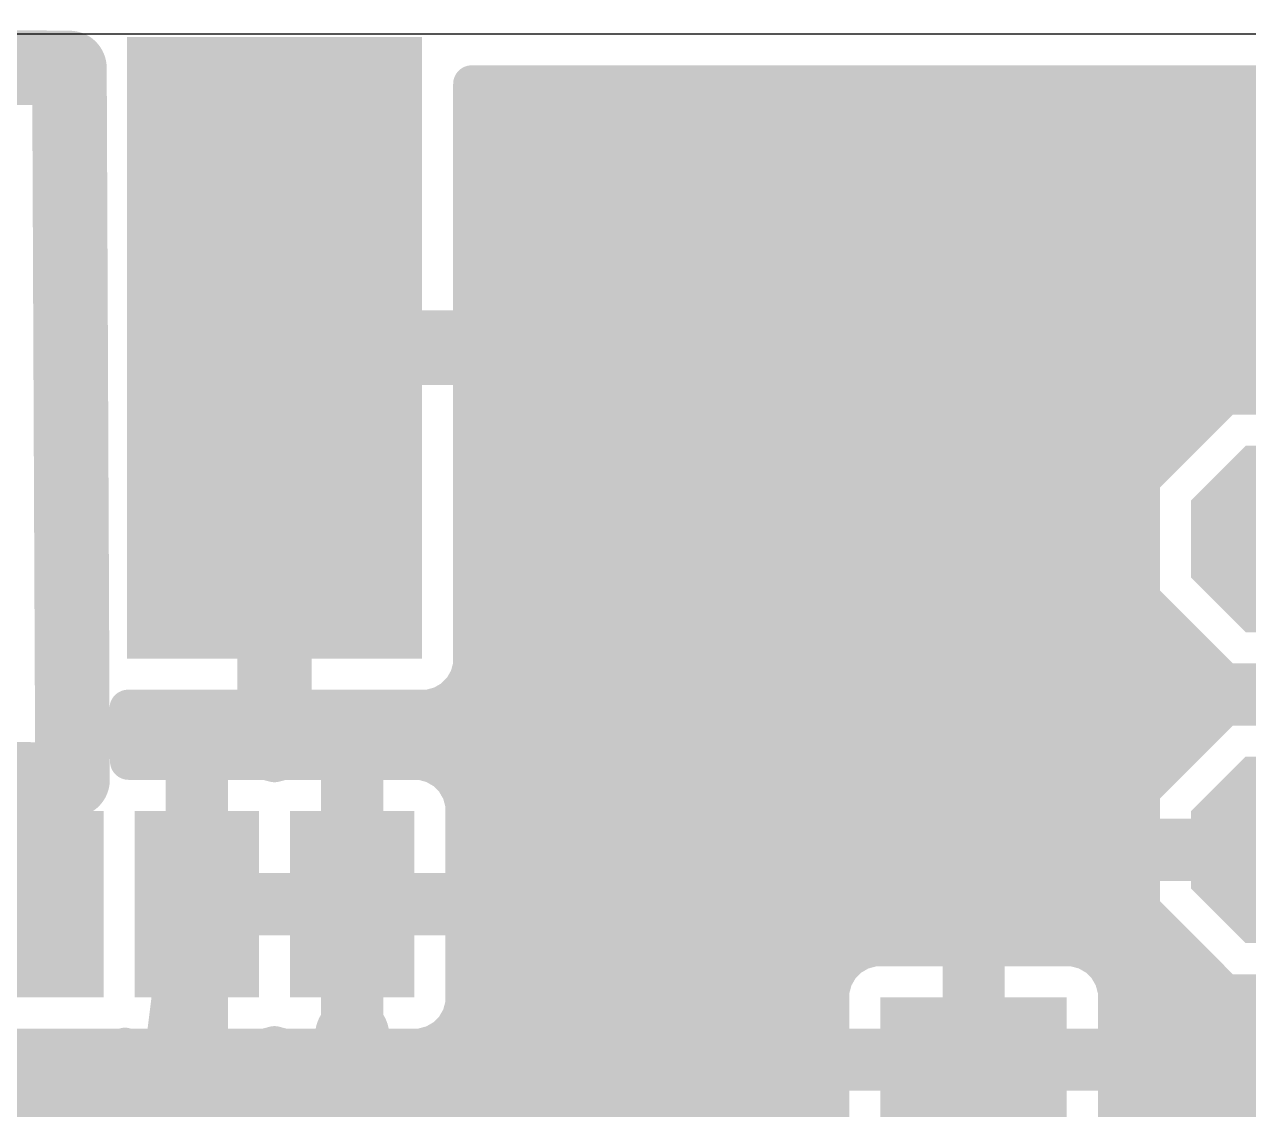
# Model space of a CAD drawing. Extents: x 0 to 81, y 1 to 51.1.
# Drawn here: x 12.56 to 22.57, y 42.21 to 51.08 of the extents above; entities that cross this region are included whole.
import ezdxf

# ---------------------------------------------------------------- set-up
doc = ezdxf.new("R2010")
doc.units = 0
for name, color, linetype in [('16', 175, 'CONTINUOUS'), ('17', 82, 'CONTINUOUS'), ('18', 82, 'CONTINUOUS'), ('20', 7, 'CONTINUOUS')]:
    doc.layers.add(name, color=color, linetype=linetype)

# ---------------------------------------------------------------- blocks, each defined once
blk = doc.blocks.new('RECT')
blk.add_solid([(-0.5, -0.5), (0.5, -0.5), (-0.5, 0.5), (0.5, 0.5)])
blk = doc.blocks.new('OCTAGONP')
at = {"const_width": 0.5}
blk.add_lwpolyline([(-0.25, -0.1036), (-0.25, 0.1036), (-0.1036, 0.25), (0.1036, 0.25), (0.25, 0.1036), (0.25, -0.1036), (0.1036, -0.25), (-0.1036, -0.25), (-0.25, -0.1036), (-0.25, 0.1036)], dxfattribs=at)
blk = doc.blocks.new('ROUNDV')
at = {"const_width": 0.5}
blk.add_lwpolyline([(0, -0.25, 1), (0, 0.25, 1), (0, -0.25)], format="xyb", dxfattribs=at)

msp = doc.modelspace()

# ---------------------------------------------------------------- linework, layer by layer
at = {"layer": '16'}
for points, const_width in [([(7.2898, 50.7746), (12.9286, 50.7238)], 0.6096), ([(12.9286, 50.7238), (12.954, 44.9072)], 0.6096), ([(16.2179, 48.5902), (16.2179, 50.5936)], 0.3048), ([(16.2179, 50.5936), (63.528, 50.5936)], 0.3048), ([(16.2179, 50.292), (80.5936, 50.292)], 0.3048), ([(16.2179, 49.9872), (80.5936, 49.9872)], 0.3048), ([(16.2179, 49.6824), (80.5936, 49.6824)], 0.3048), ([(16.2179, 49.3776), (80.5936, 49.3776)], 0.3048), ([(16.2179, 49.0728), (80.5936, 49.0728)], 0.3048), ([(16.2179, 48.768), (80.5936, 48.768)], 0.3048), ([(14.7574, 48.2854), (14.7574, 48.5902)], 0.3048), ([(14.7574, 48.5902), (16.2179, 48.5902)], 0.3048), ([(14.7574, 48.4632), (74.8644, 48.4632)], 0.3048), ([(14.4526, 45.4914), (14.4526, 48.2854)], 0.3048), ([(14.4526, 48.2854), (14.7574, 48.2854)], 0.3048), ([(14.7574, 48.2854), (14.7574, 45.4914)], 0.3048), ([(16.2179, 48.2854), (14.7574, 48.2854)], 0.3048), ([(16.2179, 45.8443), (16.2179, 48.2854)], 0.3048), ([(14.4526, 48.1584), (14.7574, 48.1584)], 0.3048), ([(16.2179, 48.1584), (74.5596, 48.1584)], 0.3048), ([(22.376, 48.0436), (21.6916, 47.3592)], 0.3048), ([(23.344, 48.0436), (22.376, 48.0436)], 0.3048), ([(14.4526, 47.8536), (14.7574, 47.8536)], 0.3048), ([(16.2179, 47.8536), (22.186, 47.8536)], 0.3048), ([(14.4526, 47.5488), (14.7574, 47.5488)], 0.3048), ([(16.2179, 47.5488), (21.8812, 47.5488)], 0.3048), ([(21.6916, 47.3592), (21.6916, 46.3912)], 0.3048), ([(14.4526, 47.244), (14.7574, 47.244)], 0.3048), ([(16.2179, 47.244), (21.6916, 47.244)], 0.3048), ([(14.4526, 46.9392), (14.7574, 46.9392)], 0.3048), ([(16.2179, 46.9392), (21.6916, 46.9392)], 0.3048), ([(14.4526, 46.6344), (14.7574, 46.6344)], 0.3048), ([(16.2179, 46.6344), (21.6916, 46.6344)], 0.3048), ([(21.6916, 46.3912), (22.376, 45.7068)], 0.3048), ([(14.4526, 46.3296), (14.7574, 46.3296)], 0.3048), ([(16.2179, 46.3296), (21.7532, 46.3296)], 0.3048), ([(14.4526, 46.0248), (14.7574, 46.0248)], 0.3048), ([(16.2179, 46.0248), (22.058, 46.0248)], 0.3048), ([(16.1902, 45.7409), (16.2179, 45.8443)], 0.3048), ([(14.4526, 45.72), (14.7574, 45.72)], 0.3048), ([(16.1367, 45.6483), (16.1902, 45.7409)], 0.3048), ([(16.1781, 45.72), (22.3628, 45.72)], 0.3048), ([(22.376, 45.7068), (23.344, 45.7068)], 0.3048), ([(16.061, 45.5726), (16.1367, 45.6483)], 0.3048), ([(13.4104, 45.095), (13.4086, 45.4914)], 0.3048), ([(13.4086, 45.4914), (14.4526, 45.4914)], 0.3048), ([(14.7574, 45.4914), (15.865, 45.4914)], 0.3048), ([(15.865, 45.4914), (15.9684, 45.5191)], 0.3048), ([(15.9684, 45.5191), (16.061, 45.5726)], 0.3048), ([(22.376, 45.5036), (21.6916, 44.8192)], 0.3048), ([(22.7584, 45.5036), (22.376, 45.5036)], 0.3048), ([(13.409, 45.4152), (22.2876, 45.4152)], 0.3048), ([(12.954, 44.9072), (7.3152, 44.958)], 0.6096), ([(13.4103, 45.1104), (21.9828, 45.1104)], 0.3048), ([(13.4129, 45.0924), (13.4104, 45.095)], 0.3048), ([(13.4126, 45.0596), (13.4129, 45.0924)], 0.3048), ([(13.8684, 45.0596), (13.4126, 45.0596)], 0.3048), ([(13.8684, 43.9928), (13.8684, 45.0596)], 0.3048), ([(14.5315, 45.0596), (14.0716, 45.0596)], 0.3048), ([(14.0716, 45.0596), (14.0716, 43.9928)], 0.3048), ([(14.605, 45.0399), (14.5315, 45.0596)], 0.3048), ([(14.6785, 45.0596), (14.605, 45.0399)], 0.3048), ([(15.1384, 45.0596), (14.6785, 45.0596)], 0.3048), ([(15.1384, 43.9928), (15.1384, 45.0596)], 0.3048), ([(15.8015, 45.0596), (15.3416, 45.0596)], 0.3048), ([(15.3416, 45.0596), (15.3416, 43.9928)], 0.3048), ([(15.9049, 45.0319), (15.8015, 45.0596)], 0.3048), ([(15.9975, 44.9784), (15.9049, 45.0319)], 0.3048), ([(16.0732, 44.9027), (15.9975, 44.9784)], 0.3048), ([(16.1267, 44.8101), (16.0732, 44.9027)], 0.3048), ([(13.8684, 44.8056), (14.0716, 44.8056)], 0.3048), ([(15.1384, 44.8056), (15.3416, 44.8056)], 0.3048), ([(16.1544, 44.7067), (16.1267, 44.8101)], 0.3048), ([(16.1279, 44.8056), (21.6916, 44.8056)], 0.3048), ([(21.6916, 44.8192), (21.6916, 44.4368)], 0.3048), ([(16.1544, 43.9928), (16.1544, 44.7067)], 0.3048), ([(13.8684, 44.5008), (14.0716, 44.5008)], 0.3048), ([(15.1384, 44.5008), (15.3416, 44.5008)], 0.3048), ([(16.1544, 44.5008), (21.6916, 44.5008)], 0.3048), ([(21.6916, 44.4368), (22.7584, 44.4368)], 0.3048), ([(13.8684, 44.196), (14.0716, 44.196)], 0.3048), ([(15.1384, 44.196), (15.3416, 44.196)], 0.3048), ([(16.1544, 44.196), (21.6916, 44.196)], 0.3048), ([(22.7584, 44.2336), (21.6916, 44.2336)], 0.3048), ([(21.6916, 44.2336), (21.6916, 43.8512)], 0.3048), ([(13.97, 43.8912), (13.97, 43.6372)], 0.6096), ([(14.0716, 43.9928), (13.8684, 43.9928)], 0.3048), ([(14.0716, 43.7896), (14.0716, 43.9928)], 0.3048), ([(14.0716, 43.9928), (15.1384, 43.9928)], 0.3048), ([(15.24, 43.8912), (15.24, 43.434)], 0.6096), ([(15.3416, 43.9928), (15.1384, 43.9928)], 0.3048), ([(15.1384, 43.9928), (15.1384, 43.7896)], 0.3048), ([(15.3416, 43.7896), (15.3416, 43.9928)], 0.3048), ([(15.3416, 43.9928), (16.1544, 43.9928)], 0.3048), ([(14.0716, 43.8912), (15.1384, 43.8912)], 0.3048), ([(15.3416, 43.8912), (21.6916, 43.8912)], 0.3048), ([(13.97, 43.6372), (13.8684, 42.8244)], 0.6096), ([(13.8684, 42.7228), (13.8684, 43.7896)], 0.3048), ([(13.8684, 43.7896), (14.0716, 43.7896)], 0.3048), ([(14.0716, 43.7896), (14.0716, 42.7228)], 0.3048), ([(14.3256, 43.7896), (14.0716, 43.7896)], 0.3048), ([(15.1384, 43.7896), (14.3256, 43.7896)], 0.3048), ([(15.1384, 42.7228), (15.1384, 43.7896)], 0.3048), ([(15.1384, 43.7896), (15.3416, 43.7896)], 0.3048), ([(15.3416, 43.7896), (15.3416, 42.7228)], 0.3048), ([(16.1544, 43.7896), (15.3416, 43.7896)], 0.3048), ([(16.1544, 43.0757), (16.1544, 43.7896)], 0.3048), ([(21.6916, 43.8512), (22.376, 43.1668)], 0.3048), ([(13.8684, 43.5864), (14.0716, 43.5864)], 0.3048), ([(15.1384, 43.5864), (15.3416, 43.5864)], 0.3048), ([(16.1544, 43.5864), (21.9564, 43.5864)], 0.3048), ([(19.4011, 43.5079), (19.3085, 43.4544)], 0.3048), ([(19.5045, 43.5356), (19.4011, 43.5079)], 0.3048), ([(20.2184, 43.5356), (19.5045, 43.5356)], 0.3048), ([(20.2184, 42.7228), (20.2184, 43.5356)], 0.3048), ([(21.1355, 43.5356), (20.4216, 43.5356)], 0.3048), ([(20.4216, 43.5356), (20.4216, 42.7228)], 0.3048), ([(21.2389, 43.5079), (21.1355, 43.5356)], 0.3048), ([(21.3315, 43.4544), (21.2389, 43.5079)], 0.3048), ([(19.2328, 43.3787), (19.1793, 43.2861)], 0.3048), ([(19.3085, 43.4544), (19.2328, 43.3787)], 0.3048), ([(21.4072, 43.3787), (21.3315, 43.4544)], 0.3048), ([(21.4607, 43.2861), (21.4072, 43.3787)], 0.3048), ([(13.8684, 43.2816), (14.0716, 43.2816)], 0.3048), ([(15.1384, 43.2816), (15.3416, 43.2816)], 0.3048), ([(16.1544, 43.2816), (19.1781, 43.2816)], 0.3048), ([(19.1793, 43.2861), (19.1516, 43.1827)], 0.3048), ([(20.2184, 43.2816), (20.4216, 43.2816)], 0.3048), ([(21.4884, 43.1827), (21.4607, 43.2861)], 0.3048), ([(21.4619, 43.2816), (22.2612, 43.2816)], 0.3048), ([(19.1516, 43.1827), (19.1516, 42.7228)], 0.3048), ([(21.4884, 42.7228), (21.4884, 43.1827)], 0.3048), ([(16.1267, 42.9723), (16.1544, 43.0757)], 0.3048), ([(22.376, 43.1668), (22.7584, 43.1668)], 0.3048), ([(13.8684, 42.9768), (14.0716, 42.9768)], 0.3048), ([(15.1384, 42.9768), (15.3416, 42.9768)], 0.3048), ([(16.1279, 42.9768), (19.1516, 42.9768)], 0.3048), ([(20.2184, 42.9768), (20.4216, 42.9768)], 0.3048), ([(21.4884, 42.9768), (51.3723, 42.9768)], 0.3048), ([(15.9975, 42.804), (16.0732, 42.8797)], 0.3048), ([(16.0732, 42.8797), (16.1267, 42.9723)], 0.3048), ([(15.9049, 42.7505), (15.9975, 42.804)], 0.3048), ([(12.0237, 42.7228), (13.3763, 42.7228)], 0.3048), ([(13.3763, 42.7228), (13.3831, 42.7296)], 0.3048), ([(13.3831, 42.7296), (13.4085, 42.7228)], 0.3048), ([(13.4085, 42.7228), (13.8684, 42.7228)], 0.3048), ([(14.0716, 42.7228), (14.5315, 42.7228)], 0.3048), ([(14.5315, 42.7228), (14.605, 42.7425)], 0.3048), ([(14.605, 42.7425), (14.6785, 42.7228)], 0.3048), ([(14.6785, 42.7228), (15.1384, 42.7228)], 0.3048), ([(15.3416, 42.7228), (15.8015, 42.7228)], 0.3048), ([(15.8015, 42.7228), (15.9049, 42.7505)], 0.3048), ([(19.1516, 42.7228), (20.2184, 42.7228)], 0.3048), ([(20.4216, 42.7228), (20.2184, 42.7228)], 0.3048), ([(20.2184, 42.7228), (20.2184, 42.5196)], 0.3048), ([(20.4216, 42.5196), (20.4216, 42.7228)], 0.3048), ([(20.4216, 42.7228), (21.4884, 42.7228)], 0.3048), ([(2.6416, 42.672), (20.2184, 42.672)], 0.3048), ([(20.4216, 42.672), (51.6128, 42.672)], 0.3048), ([(20.2184, 42.5196), (19.1516, 42.5196)], 0.3048), ([(19.1516, 42.5196), (19.1516, 42.0597)], 0.3048), ([(20.2184, 41.7068), (20.2184, 42.5196)], 0.3048), ([(20.2184, 42.5196), (20.4216, 42.5196)], 0.3048), ([(21.4884, 42.5196), (20.4216, 42.5196)], 0.3048), ([(20.4216, 42.5196), (20.4216, 41.7068)], 0.3048), ([(21.4884, 42.0597), (21.4884, 42.5196)], 0.3048), ([(3.7084, 42.3672), (19.1516, 42.3672)], 0.3048), ([(20.2184, 42.3672), (20.4216, 42.3672)], 0.3048), ([(21.4884, 42.3672), (51.7171, 42.3672)], 0.3048), ([(3.7084, 42.0624), (19.1516, 42.0624)], 0.3048), ([(20.2184, 42.0624), (20.4216, 42.0624)], 0.3048), ([(21.4884, 42.0624), (47.6098, 42.0624)], 0.3048)]:
    msp.add_lwpolyline(points, dxfattribs=dict(at, const_width=const_width))
for points, const_width in [([(13.081, 50.7245, 1), (12.7762, 50.7231)], 0.3048), ([(12.9272, 50.5714, 1), (12.93, 50.8762)], 0.3048), ([(16.2941, 50.5936, 1), (16.1417, 50.5936)], 0.1524), ([(16.2179, 50.6698, 1), (16.2179, 50.5174)], 0.1524), ([(16.2179, 50.3682, 1), (16.2179, 50.2158)], 0.1524), ([(16.2179, 50.0634, 1), (16.2179, 49.911)], 0.1524), ([(16.2179, 49.7586, 1), (16.2179, 49.6062)], 0.1524), ([(16.2179, 49.4538, 1), (16.2179, 49.3014)], 0.1524), ([(16.2179, 49.149, 1), (16.2179, 48.9966)], 0.1524), ([(16.2179, 48.8442, 1), (16.2179, 48.6918)], 0.1524), ([(14.8336, 48.5902, 1), (14.6812, 48.5902)], 0.1524), ([(14.7574, 48.6664, 1), (14.7574, 48.514)], 0.1524), ([(16.2179, 48.514, 1), (16.2179, 48.6664)], 0.1524), ([(16.1417, 48.5902, 1), (16.2941, 48.5902)], 0.1524), ([(14.7574, 48.5394, 1), (14.7574, 48.387)], 0.1524), ([(14.5288, 48.2854, 1), (14.3764, 48.2854)], 0.1524), ([(14.4526, 48.3616, 1), (14.4526, 48.2092)], 0.1524), ([(14.8336, 48.2854, 1), (14.6812, 48.2854)], 0.1524), ([(14.7574, 48.3616, 1), (14.7574, 48.2092)], 0.1524), ([(14.7574, 48.2092, 1), (14.7574, 48.3616)], 0.1524), ([(16.2941, 48.2854, 1), (16.1417, 48.2854)], 0.1524), ([(16.2179, 48.2092, 1), (16.2179, 48.3616)], 0.1524), ([(14.6812, 48.2854, 1), (14.8336, 48.2854)], 0.1524), ([(14.4526, 48.2346, 1), (14.4526, 48.0822)], 0.1524), ([(14.7574, 48.0822, 1), (14.7574, 48.2346)], 0.1524), ([(16.2179, 48.2346, 1), (16.2179, 48.0822)], 0.1524), ([(22.376, 48.1198, 1), (22.376, 47.9674)], 0.1524), ([(22.4299, 47.9897, 1), (22.3221, 48.0975)], 0.1524), ([(14.4526, 47.9298, 1), (14.4526, 47.7774)], 0.1524), ([(14.7574, 47.7774, 1), (14.7574, 47.9298)], 0.1524), ([(16.2179, 47.9298, 1), (16.2179, 47.7774)], 0.1524), ([(22.186, 47.7774, 1), (22.186, 47.9298)], 0.1524), ([(14.4526, 47.625, 1), (14.4526, 47.4726)], 0.1524), ([(14.7574, 47.4726, 1), (14.7574, 47.625)], 0.1524), ([(16.2179, 47.625, 1), (16.2179, 47.4726)], 0.1524), ([(21.8812, 47.4726, 1), (21.8812, 47.625)], 0.1524), ([(21.7678, 47.3592, 1), (21.6154, 47.3592)], 0.1524), ([(21.6377, 47.413, 1), (21.7455, 47.3053)], 0.1524), ([(14.4526, 47.3202, 1), (14.4526, 47.1678)], 0.1524), ([(14.7574, 47.1678, 1), (14.7574, 47.3202)], 0.1524), ([(16.2179, 47.3202, 1), (16.2179, 47.1678)], 0.1524), ([(21.6916, 47.1678, 1), (21.6916, 47.3202)], 0.1524), ([(14.4526, 47.0154, 1), (14.4526, 46.863)], 0.1524), ([(14.7574, 46.863, 1), (14.7574, 47.0154)], 0.1524), ([(16.2179, 47.0154, 1), (16.2179, 46.863)], 0.1524), ([(21.6916, 46.863, 1), (21.6916, 47.0154)], 0.1524), ([(14.4526, 46.7106, 1), (14.4526, 46.5582)], 0.1524), ([(14.7574, 46.5582, 1), (14.7574, 46.7106)], 0.1524), ([(16.2179, 46.7106, 1), (16.2179, 46.5582)], 0.1524), ([(21.6916, 46.5582, 1), (21.6916, 46.7106)], 0.1524), ([(21.7455, 46.4451, 1), (21.6377, 46.3373)], 0.1524), ([(14.4526, 46.4058, 1), (14.4526, 46.2534)], 0.1524), ([(14.7574, 46.2534, 1), (14.7574, 46.4058)], 0.1524), ([(16.2179, 46.4058, 1), (16.2179, 46.2534)], 0.1524), ([(21.6154, 46.3912, 1), (21.7678, 46.3912)], 0.1524), ([(21.7532, 46.2534, 1), (21.7532, 46.4058)], 0.1524), ([(14.4526, 46.101, 1), (14.4526, 45.9486)], 0.1524), ([(14.7574, 45.9486, 1), (14.7574, 46.101)], 0.1524), ([(16.2179, 46.101, 1), (16.2179, 45.9486)], 0.1524), ([(22.058, 45.9486, 1), (22.058, 46.101)], 0.1524), ([(16.2915, 45.8246, 1), (16.1443, 45.864)], 0.1524), ([(14.4526, 45.7962, 1), (14.4526, 45.6438)], 0.1524), ([(14.7574, 45.6438, 1), (14.7574, 45.7962)], 0.1524), ([(16.1781, 45.7962, 1), (16.1781, 45.6438)], 0.1524), ([(16.1166, 45.7607, 1), (16.2638, 45.7212)], 0.1524), ([(16.2562, 45.7028, 1), (16.1242, 45.779)], 0.1524), ([(16.1417, 45.8443, 1), (16.2941, 45.8443)], 0.1524), ([(22.376, 45.783, 1), (22.376, 45.6306)], 0.1524), ([(22.3221, 45.6529, 1), (22.4299, 45.7607)], 0.1524), ([(22.3628, 45.6438, 1), (22.3628, 45.7962)], 0.1524), ([(16.0707, 45.6864, 1), (16.2027, 45.6102)], 0.1524), ([(16.1906, 45.5944, 1), (16.0828, 45.7021)], 0.1524), ([(13.4848, 45.4917, 1), (13.3324, 45.4911)], 0.1524), ([(13.4086, 45.5676, 1), (13.4086, 45.4152)], 0.1524), ([(14.4526, 45.4152, 1), (14.4526, 45.5676)], 0.1524), ([(14.7574, 45.5676, 1), (14.7574, 45.4152)], 0.1524), ([(15.8453, 45.565, 1), (15.8847, 45.4178)], 0.1524), ([(15.865, 45.4152, 1), (15.865, 45.5676)], 0.1524), ([(15.9303, 45.5851, 1), (16.0065, 45.4531)], 0.1524), ([(15.9881, 45.4455, 1), (15.9486, 45.5927)], 0.1524), ([(16.0072, 45.6265, 1), (16.1149, 45.5187)], 0.1524), ([(16.0991, 45.5066, 1), (16.0229, 45.6386)], 0.1524), ([(22.376, 45.5798, 1), (22.376, 45.4274)], 0.1524), ([(22.4299, 45.4497, 1), (22.3221, 45.5575)], 0.1524), ([(13.409, 45.4914, 1), (13.409, 45.339)], 0.1524), ([(14.3764, 45.4914, 1), (14.5288, 45.4914)], 0.1524), ([(14.6812, 45.4914, 1), (14.8336, 45.4914)], 0.1524), ([(22.2876, 45.339, 1), (22.2876, 45.4914)], 0.1524), ([(13.4103, 45.1866, 1), (13.4103, 45.0342)], 0.1524), ([(13.4647, 45.1484, 1), (13.3561, 45.0416)], 0.1524), ([(13.4891, 45.0918, 1), (13.3367, 45.0931)], 0.1524), ([(21.9828, 45.0342, 1), (21.9828, 45.1866)], 0.1524), ([(12.9526, 44.7548, 1), (12.9554, 45.0596)], 0.3048), ([(13.3342, 45.0947, 1), (13.4866, 45.0953)], 0.1524), ([(13.4126, 45.1358, 1), (13.4126, 44.9834)], 0.1524), ([(13.3364, 45.0603, 1), (13.4888, 45.0589)], 0.1524), ([(13.3586, 45.039, 1), (13.4672, 45.1459)], 0.1524), ([(13.9446, 45.0596, 1), (13.7922, 45.0596)], 0.1524), ([(13.8684, 44.9834, 1), (13.8684, 45.1358)], 0.1524), ([(14.0716, 45.1358, 1), (14.0716, 44.9834)], 0.1524), ([(14.1478, 45.0596, 1), (13.9954, 45.0596)], 0.1524), ([(14.5512, 45.1332, 1), (14.5118, 44.986)], 0.1524), ([(14.5853, 45.1135, 1), (14.6247, 44.9663)], 0.1524), ([(14.5315, 44.9834, 1), (14.5315, 45.1358)], 0.1524), ([(14.5853, 44.9663, 1), (14.6247, 45.1135)], 0.1524), ([(14.6785, 45.1358, 1), (14.6785, 44.9834)], 0.1524), ([(14.6982, 44.986, 1), (14.6588, 45.1332)], 0.1524), ([(15.2146, 45.0596, 1), (15.0622, 45.0596)], 0.1524), ([(15.1384, 44.9834, 1), (15.1384, 45.1358)], 0.1524), ([(15.3416, 45.1358, 1), (15.3416, 44.9834)], 0.1524), ([(15.4178, 45.0596, 1), (15.2654, 45.0596)], 0.1524), ([(15.8212, 45.1332, 1), (15.7818, 44.986)], 0.1524), ([(15.8015, 44.9834, 1), (15.8015, 45.1358)], 0.1524), ([(15.943, 45.0979, 1), (15.8668, 44.9659)], 0.1524), ([(15.8851, 44.9583, 1), (15.9246, 45.1055)], 0.1524), ([(16.0514, 45.0323, 1), (15.9437, 44.9245)], 0.1524), ([(12.8016, 44.9065, 1), (13.1064, 44.9079)], 0.3048), ([(15.9594, 44.9124, 1), (16.0356, 45.0444)], 0.1524), ([(16.1392, 44.9408, 1), (16.0072, 44.8646)], 0.1524), ([(16.0193, 44.8489, 1), (16.1271, 44.9566)], 0.1524), ([(13.8684, 44.8818, 1), (13.8684, 44.7294)], 0.1524), ([(14.0716, 44.7294, 1), (14.0716, 44.8818)], 0.1524), ([(15.1384, 44.8818, 1), (15.1384, 44.7294)], 0.1524), ([(15.3416, 44.7294, 1), (15.3416, 44.8818)], 0.1524), ([(16.2003, 44.8298, 1), (16.0531, 44.7903)], 0.1524), ([(16.1279, 44.8818, 1), (16.1279, 44.7294)], 0.1524), ([(21.7678, 44.8192, 1), (21.6154, 44.8192)], 0.1524), ([(21.6377, 44.873, 1), (21.7455, 44.7653)], 0.1524), ([(21.6916, 44.7294, 1), (21.6916, 44.8818)], 0.1524), ([(16.0607, 44.772, 1), (16.1927, 44.8482)], 0.1524), ([(16.2306, 44.7067, 1), (16.0782, 44.7067)], 0.1524), ([(16.0808, 44.687, 1), (16.228, 44.7264)], 0.1524), ([(13.8684, 44.577, 1), (13.8684, 44.4246)], 0.1524), ([(14.0716, 44.4246, 1), (14.0716, 44.577)], 0.1524), ([(15.1384, 44.577, 1), (15.1384, 44.4246)], 0.1524), ([(15.3416, 44.4246, 1), (15.3416, 44.577)], 0.1524), ([(16.1544, 44.577, 1), (16.1544, 44.4246)], 0.1524), ([(21.6916, 44.4246, 1), (21.6916, 44.577)], 0.1524), ([(21.6916, 44.513, 1), (21.6916, 44.3606)], 0.1524), ([(21.6154, 44.4368, 1), (21.7678, 44.4368)], 0.1524), ([(13.8684, 44.2722, 1), (13.8684, 44.1198)], 0.1524), ([(14.0716, 44.1198, 1), (14.0716, 44.2722)], 0.1524), ([(15.1384, 44.2722, 1), (15.1384, 44.1198)], 0.1524), ([(15.3416, 44.1198, 1), (15.3416, 44.2722)], 0.1524), ([(16.1544, 44.2722, 1), (16.1544, 44.1198)], 0.1524), ([(21.6916, 44.3098, 1), (21.6916, 44.1574)], 0.1524), ([(21.7678, 44.2336, 1), (21.6154, 44.2336)], 0.1524), ([(21.6916, 44.1198, 1), (21.6916, 44.2722)], 0.1524), ([(14.1224, 43.8912, 1), (13.8176, 43.8912)], 0.3048), ([(13.8684, 44.069, 1), (13.8684, 43.9166)], 0.1524), ([(14.1478, 43.9928, 1), (13.9954, 43.9928)], 0.1524), ([(14.0716, 44.069, 1), (14.0716, 43.9166)], 0.1524), ([(14.0716, 43.9166, 1), (14.0716, 44.069)], 0.1524), ([(15.3924, 43.8912, 1), (15.0876, 43.8912)], 0.3048), ([(15.1384, 44.069, 1), (15.1384, 43.9166)], 0.1524), ([(15.2146, 43.9928, 1), (15.0622, 43.9928)], 0.1524), ([(15.1384, 43.9166, 1), (15.1384, 44.069)], 0.1524), ([(15.4178, 43.9928, 1), (15.2654, 43.9928)], 0.1524), ([(15.3416, 44.069, 1), (15.3416, 43.9166)], 0.1524), ([(15.3416, 43.9166, 1), (15.3416, 44.069)], 0.1524), ([(16.1544, 43.9166, 1), (16.1544, 44.069)], 0.1524), ([(13.7922, 43.9928, 1), (13.9446, 43.9928)], 0.1524), ([(13.9954, 43.9928, 1), (14.1478, 43.9928)], 0.1524), ([(14.0716, 43.9674, 1), (14.0716, 43.815)], 0.1524), ([(15.0622, 43.9928, 1), (15.2146, 43.9928)], 0.1524), ([(15.1384, 43.815, 1), (15.1384, 43.9674)], 0.1524), ([(15.2654, 43.9928, 1), (15.4178, 43.9928)], 0.1524), ([(15.3416, 43.9674, 1), (15.3416, 43.815)], 0.1524), ([(16.0782, 43.9928, 1), (16.2306, 43.9928)], 0.1524), ([(21.6916, 43.815, 1), (21.6916, 43.9674)], 0.1524), ([(14.1212, 43.6183, 1), (13.8188, 43.6561)], 0.3048), ([(13.9446, 43.7896, 1), (13.7922, 43.7896)], 0.1524), ([(13.8684, 43.8658, 1), (13.8684, 43.7134)], 0.1524), ([(14.1478, 43.7896, 1), (13.9954, 43.7896)], 0.1524), ([(14.0716, 43.8658, 1), (14.0716, 43.7134)], 0.1524), ([(14.0716, 43.7134, 1), (14.0716, 43.8658)], 0.1524), ([(14.3256, 43.8658, 1), (14.3256, 43.7134)], 0.1524), ([(14.3256, 43.7134, 1), (14.3256, 43.8658)], 0.1524), ([(15.2146, 43.7896, 1), (15.0622, 43.7896)], 0.1524), ([(15.1384, 43.8658, 1), (15.1384, 43.7134)], 0.1524), ([(15.1384, 43.7134, 1), (15.1384, 43.8658)], 0.1524), ([(15.4178, 43.7896, 1), (15.2654, 43.7896)], 0.1524), ([(15.3416, 43.8658, 1), (15.3416, 43.7134)], 0.1524), ([(15.3416, 43.7134, 1), (15.3416, 43.8658)], 0.1524), ([(16.2306, 43.7896, 1), (16.0782, 43.7896)], 0.1524), ([(16.1544, 43.7134, 1), (16.1544, 43.8658)], 0.1524), ([(21.7455, 43.9051, 1), (21.6377, 43.7973)], 0.1524), ([(21.6154, 43.8512, 1), (21.7678, 43.8512)], 0.1524), ([(13.9954, 43.7896, 1), (14.1478, 43.7896)], 0.1524), ([(15.0622, 43.7896, 1), (15.2146, 43.7896)], 0.1524), ([(15.2654, 43.7896, 1), (15.4178, 43.7896)], 0.1524), ([(13.8176, 43.6372, 1), (14.1224, 43.6372)], 0.3048), ([(13.8684, 43.6626, 1), (13.8684, 43.5102)], 0.1524), ([(14.0716, 43.5102, 1), (14.0716, 43.6626)], 0.1524), ([(15.1384, 43.6626, 1), (15.1384, 43.5102)], 0.1524), ([(15.3416, 43.5102, 1), (15.3416, 43.6626)], 0.1524), ([(16.1544, 43.6626, 1), (16.1544, 43.5102)], 0.1524), ([(21.9564, 43.5102, 1), (21.9564, 43.6626)], 0.1524), ([(19.3814, 43.5815, 1), (19.4209, 43.4343)], 0.1524), ([(19.4392, 43.4419, 1), (19.363, 43.5739)], 0.1524), ([(19.5045, 43.6118, 1), (19.5045, 43.4594)], 0.1524), ([(19.5242, 43.462, 1), (19.4848, 43.6092)], 0.1524), ([(20.2946, 43.5356, 1), (20.1422, 43.5356)], 0.1524), ([(20.2184, 43.4594, 1), (20.2184, 43.6118)], 0.1524), ([(20.4216, 43.6118, 1), (20.4216, 43.4594)], 0.1524), ([(20.4978, 43.5356, 1), (20.3454, 43.5356)], 0.1524), ([(21.1552, 43.6092, 1), (21.1158, 43.462)], 0.1524), ([(21.1355, 43.4594, 1), (21.1355, 43.6118)], 0.1524), ([(21.277, 43.5739, 1), (21.2008, 43.4419)], 0.1524), ([(21.2191, 43.4343, 1), (21.2586, 43.5815)], 0.1524), ([(15.0876, 43.434, 1), (15.3924, 43.434)], 0.3048), ([(19.2988, 43.3406, 1), (19.1668, 43.4168)], 0.1524), ([(19.2704, 43.5204, 1), (19.3466, 43.3884)], 0.1524), ([(19.3623, 43.4005, 1), (19.2546, 43.5083)], 0.1524), ([(21.3854, 43.5083, 1), (21.2777, 43.4005)], 0.1524), ([(21.2934, 43.3884, 1), (21.3696, 43.5204)], 0.1524), ([(21.4732, 43.4168, 1), (21.3412, 43.3406)], 0.1524), ([(13.8684, 43.3578, 1), (13.8684, 43.2054)], 0.1524), ([(14.0716, 43.2054, 1), (14.0716, 43.3578)], 0.1524), ([(15.1384, 43.3578, 1), (15.1384, 43.2054)], 0.1524), ([(15.3416, 43.2054, 1), (15.3416, 43.3578)], 0.1524), ([(16.1544, 43.3578, 1), (16.1544, 43.2054)], 0.1524), ([(19.2529, 43.2663, 1), (19.1057, 43.3058)], 0.1524), ([(19.1789, 43.4326, 1), (19.2867, 43.3249)], 0.1524), ([(19.1781, 43.2054, 1), (19.1781, 43.3578)], 0.1524), ([(20.2184, 43.3578, 1), (20.2184, 43.2054)], 0.1524), ([(20.4216, 43.2054, 1), (20.4216, 43.3578)], 0.1524), ([(21.3533, 43.3249, 1), (21.4611, 43.4326)], 0.1524), ([(21.5343, 43.3058, 1), (21.3871, 43.2663)], 0.1524), ([(21.4619, 43.3578, 1), (21.4619, 43.2054)], 0.1524), ([(22.2612, 43.2054, 1), (22.2612, 43.3578)], 0.1524), ([(19.2278, 43.1827, 1), (19.0754, 43.1827)], 0.1524), ([(19.1133, 43.3242, 1), (19.2453, 43.248)], 0.1524), ([(21.3947, 43.248, 1), (21.5267, 43.3242)], 0.1524), ([(21.5646, 43.1827, 1), (21.4122, 43.1827)], 0.1524), ([(16.228, 43.056, 1), (16.0808, 43.0954)], 0.1524), ([(19.078, 43.2024, 1), (19.2252, 43.163)], 0.1524), ([(21.4148, 43.163, 1), (21.562, 43.2024)], 0.1524), ([(22.376, 43.243, 1), (22.376, 43.0906)], 0.1524), ([(22.3221, 43.1129, 1), (22.4299, 43.2207)], 0.1524), ([(13.8684, 43.053, 1), (13.8684, 42.9006)], 0.1524), ([(14.0716, 42.9006, 1), (14.0716, 43.053)], 0.1524), ([(15.1384, 43.053, 1), (15.1384, 42.9006)], 0.1524), ([(15.3416, 42.9006, 1), (15.3416, 43.053)], 0.1524), ([(16.1279, 43.053, 1), (16.1279, 42.9006)], 0.1524), ([(16.0782, 43.0757, 1), (16.2306, 43.0757)], 0.1524), ([(19.1516, 42.9006, 1), (19.1516, 43.053)], 0.1524), ([(20.2184, 43.053, 1), (20.2184, 42.9006)], 0.1524), ([(20.4216, 42.9006, 1), (20.4216, 43.053)], 0.1524), ([(21.4884, 43.053, 1), (21.4884, 42.9006)], 0.1524), ([(16.1271, 42.8258, 1), (16.0193, 42.9335)], 0.1524), ([(16.0531, 42.9921, 1), (16.2003, 42.9526)], 0.1524), ([(16.1927, 42.9342, 1), (16.0607, 43.0104)], 0.1524), ([(13.7172, 42.8433, 1), (14.0196, 42.8055)], 0.3048), ([(15.9437, 42.8579, 1), (16.0514, 42.7501)], 0.1524), ([(16.0356, 42.738, 1), (15.9594, 42.87)], 0.1524), ([(16.0072, 42.9178, 1), (16.1392, 42.8416)], 0.1524), ([(13.3224, 42.7767, 1), (13.4302, 42.6689)], 0.1524), ([(13.4029, 42.8032, 1), (13.3634, 42.656)], 0.1524), ([(13.437, 42.6757, 1), (13.3292, 42.7835)], 0.1524), ([(13.4085, 42.799, 1), (13.4085, 42.6466)], 0.1524), ([(13.3763, 42.6466, 1), (13.3763, 42.799)], 0.1524), ([(13.3888, 42.6492, 1), (13.4282, 42.7964)], 0.1524), ([(13.8684, 42.6466, 1), (13.8684, 42.799)], 0.1524), ([(14.0716, 42.799, 1), (14.0716, 42.6466)], 0.1524), ([(14.5118, 42.7964, 1), (14.5512, 42.6492)], 0.1524), ([(14.6247, 42.8161, 1), (14.5853, 42.6689)], 0.1524), ([(14.5315, 42.6466, 1), (14.5315, 42.799)], 0.1524), ([(14.6247, 42.6689, 1), (14.5853, 42.8161)], 0.1524), ([(14.6785, 42.799, 1), (14.6785, 42.6466)], 0.1524), ([(14.6588, 42.6492, 1), (14.6982, 42.7964)], 0.1524), ([(15.1384, 42.6466, 1), (15.1384, 42.799)], 0.1524), ([(15.3416, 42.799, 1), (15.3416, 42.6466)], 0.1524), ([(15.7818, 42.7964, 1), (15.8212, 42.6492)], 0.1524), ([(15.8015, 42.6466, 1), (15.8015, 42.799)], 0.1524), ([(15.8668, 42.8165, 1), (15.943, 42.6845)], 0.1524), ([(15.9246, 42.6769, 1), (15.8851, 42.8241)], 0.1524), ([(19.1516, 42.799, 1), (19.1516, 42.6466)], 0.1524), ([(20.2184, 42.799, 1), (20.2184, 42.6466)], 0.1524), ([(20.2946, 42.7228, 1), (20.1422, 42.7228)], 0.1524), ([(20.2184, 42.6466, 1), (20.2184, 42.799)], 0.1524), ([(20.4978, 42.7228, 1), (20.3454, 42.7228)], 0.1524), ([(20.4216, 42.799, 1), (20.4216, 42.6466)], 0.1524), ([(20.4216, 42.6466, 1), (20.4216, 42.799)], 0.1524), ([(21.4884, 42.6466, 1), (21.4884, 42.799)], 0.1524), ([(13.7922, 42.7228, 1), (13.9446, 42.7228)], 0.1524), ([(13.9954, 42.7228, 1), (14.1478, 42.7228)], 0.1524), ([(15.0622, 42.7228, 1), (15.2146, 42.7228)], 0.1524), ([(15.2654, 42.7228, 1), (15.4178, 42.7228)], 0.1524), ([(19.0754, 42.7228, 1), (19.2278, 42.7228)], 0.1524), ([(20.1422, 42.7228, 1), (20.2946, 42.7228)], 0.1524), ([(20.2184, 42.5958, 1), (20.2184, 42.7482)], 0.1524), ([(20.4216, 42.7482, 1), (20.4216, 42.5958)], 0.1524), ([(20.3454, 42.7228, 1), (20.4978, 42.7228)], 0.1524), ([(21.4122, 42.7228, 1), (21.5646, 42.7228)], 0.1524), ([(19.1516, 42.5958, 1), (19.1516, 42.4434)], 0.1524), ([(19.2278, 42.5196, 1), (19.0754, 42.5196)], 0.1524), ([(20.2946, 42.5196, 1), (20.1422, 42.5196)], 0.1524), ([(20.2184, 42.5958, 1), (20.2184, 42.4434)], 0.1524), ([(20.2184, 42.4434, 1), (20.2184, 42.5958)], 0.1524), ([(20.4216, 42.5958, 1), (20.4216, 42.4434)], 0.1524), ([(20.4978, 42.5196, 1), (20.3454, 42.5196)], 0.1524), ([(20.4216, 42.4434, 1), (20.4216, 42.5958)], 0.1524), ([(21.5646, 42.5196, 1), (21.4122, 42.5196)], 0.1524), ([(21.4884, 42.4434, 1), (21.4884, 42.5958)], 0.1524), ([(20.1422, 42.5196, 1), (20.2946, 42.5196)], 0.1524), ([(20.3454, 42.5196, 1), (20.4978, 42.5196)], 0.1524), ([(19.1516, 42.291, 1), (19.1516, 42.4434)], 0.1524), ([(20.2184, 42.4434, 1), (20.2184, 42.291)], 0.1524), ([(20.4216, 42.291, 1), (20.4216, 42.4434)], 0.1524), ([(21.4884, 42.4434, 1), (21.4884, 42.291)], 0.1524), ([(19.1516, 41.9862, 1), (19.1516, 42.1386)], 0.1524), ([(20.2184, 42.1386, 1), (20.2184, 41.9862)], 0.1524), ([(20.4216, 41.9862, 1), (20.4216, 42.1386)], 0.1524), ([(21.4884, 42.1386, 1), (21.4884, 41.9862)], 0.1524)]:
    msp.add_lwpolyline(points, format="xyb", dxfattribs=dict(at, const_width=const_width))
at = {"layer": '20'}
msp.add_line((81, 51), (0, 51), dxfattribs=at)

# ---------------------------------------------------------------- block references
at = {"layer": '16'}
for p, xscale, yscale, rotation in [((14.605, 48.4378), 2.413, 5.08, 180), ((20.32, 42.6212), 1.016, 1.524, 270)]:
    msp.add_blockref('RECT', p, dxfattribs=dict(at, xscale=xscale, yscale=yscale, rotation=rotation))
at = {"layer": '16', "xscale": 1.016, "yscale": 1.524}
for p in [(12.7, 43.8912), (13.97, 43.8912), (15.24, 43.8912)]:
    msp.add_blockref('RECT', p, dxfattribs=at)
at = {"layer": '17', "xscale": 1.524, "yscale": 1.524, "rotation": 180}
for p in [(22.86, 46.8752), (22.86, 44.3352)]:
    msp.add_blockref('OCTAGONP', p, dxfattribs=at)
at = {"layer": '18', "xscale": 0.6048, "yscale": 0.6048}
for p in [(18.1356, 50.292), (18.1356, 48.768), (18.1356, 47.244), (18.1356, 45.72), (17.8308, 44.2722), (16.8402, 43.053), (13.8684, 42.8244), (15.24, 42.8244)]:
    msp.add_blockref('ROUNDV', p, dxfattribs=at)

doc.saveas('drawing.dxf')
